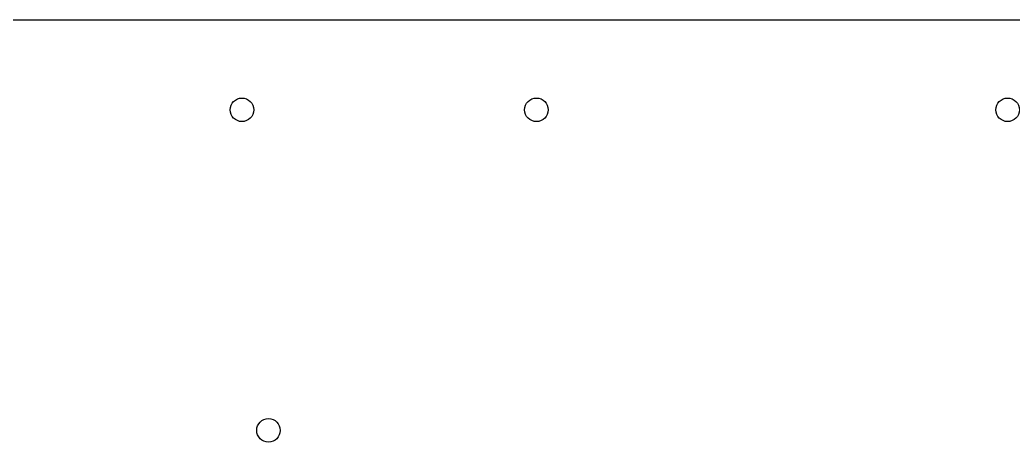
# Model space of a CAD drawing. Extents: x 3.82 to 6.18, y -5.18 to -3.22.
# Drawn here: x 4.182 to 4.846, y -3.504 to -3.222 of the extents above; entities that cross this region are included whole.
import ezdxf

# ---------------------------------------------------------------- set-up
doc = ezdxf.new("R2010")
doc.units = 0
doc.header["$MEASUREMENT"] = 0
doc.layers.add('BLACK', color=7, linetype='CONTINUOUS')

msp = doc.modelspace()

# ---------------------------------------------------------------- linework, layer by layer
at = {"layer": 'BLACK', "linetype": 'CONTINUOUS'}
msp.add_line((3.82677, -3.22181), (6.17323, -3.22181), dxfattribs=at)
at = {"layer": 'BLACK'}
for centre in [(4.33071, -3.28189), (4.52756, -3.28189), (4.84252, -3.28189), (4.34843, -3.49606)]:
    msp.add_circle(centre, 0.00787, dxfattribs=at)

doc.saveas('drawing.dxf')
